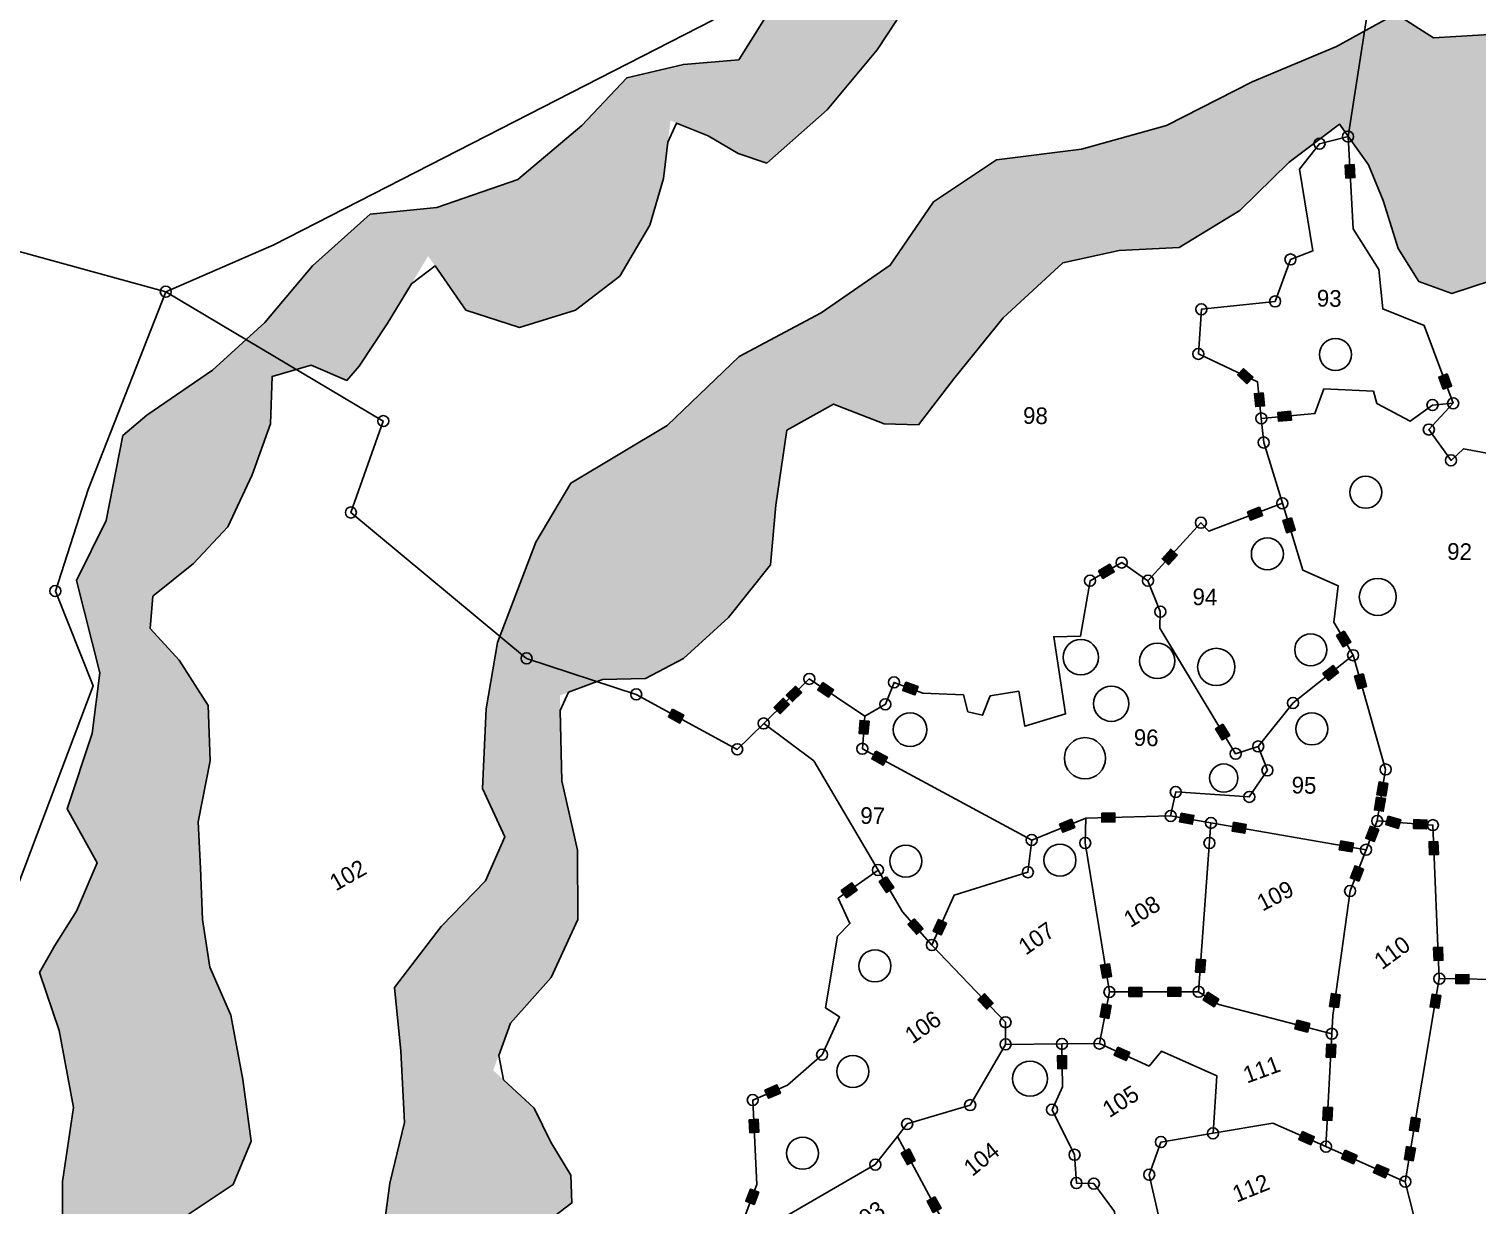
# Model space of a CAD drawing. Header units: metres. Extents: x 314237 to 316634, y 1882553 to 1885939.
# Drawn here: x 314884 to 315522, y 1884666 to 1885185 of the extents above; entities that cross this region are included whole.
import ezdxf

# ---------------------------------------------------------------- set-up
doc = ezdxf.new("R2010")
doc.units = ezdxf.units.M
doc.header["$MEASUREMENT"] = 0
for name, color, linetype in [('POLY_HATCH', 12, 'Continuous'), ('POLY_PARCEL', 6, 'Continuous'), ('SYM_STONE', 1, 'Continuous'), ('SYM_WELL', 1, 'Continuous'), ('TEXT_PARCEL', 7, 'Continuous')]:
    doc.layers.add(name, color=color, linetype=linetype)
doc.styles.add('TEXT_MAP', font='KRDEV050.TTF')
pattern_1 = [(358.80801, (313974.7904, 1882491.1196), (6.61565, 6.345956), [6.482206, -6.482206]), (88.80801, (313981.271, 1882490.985), (-6.345956, 6.61565), [6.482206, -6.482206])]

# ---------------------------------------------------------------- blocks, each defined once
blk = doc.blocks.new('PAKKAWELL')
blk.add_circle((0, 0), 1.81)
blk = doc.blocks.new('STONE')
blk.add_circle((0, 0), 0.851)
blk = doc.blocks.new('STONESQUAREFILLED')
blk.add_hatch(color=256).paths.add_polyline_path([(0.7, -0.48), (0.7, 0.48), (-0.7, 0.48), (-0.7, -0.48)])
blk.add_lwpolyline([(-0.7, 0.48), (0.7, 0.48), (0.7, -0.48), (-0.7, -0.48)], close=True)

msp = doc.modelspace()

# ---------------------------------------------------------------- hatches: boundary and pattern name
at = {"layer": 'POLY_HATCH'}
h = msp.add_hatch(dxfattribs=at)
h.set_pattern_fill('ZIGZAG', color=256, scale=2.04164, angle=-1.19199, style=0)
h.set_pattern_definition(pattern_1)
h.paths.add_polyline_path([(315238.37, 1885019.19), (315260.63, 1885010.39), (315275.76, 1885010.07), (315291.34, 1885030.28), (315313.04, 1885057.19), (315339.38, 1885081.39), (315364.29, 1885086.87), (315390.67, 1885088.14), (315417.37, 1885104.52), (315439.16, 1885125.83), (315461.43, 1885142.56), (315474.11, 1885124.58), (315480.61, 1885108.94), (315487.22, 1885087.7), (315496.31, 1885073.14), (315510.81, 1885067.92), (315536.83, 1885076.5), (315562.86, 1885086.12), (315573.82, 1885111.13), (315596.07, 1885143.63), (315618.95, 1885164.52), (315650.9, 1885170.11), (315701.52, 1885194.59), (315728.99, 1885185.68), (315759.42, 1885201.36), (315774.15, 1885219.27), (315767.15, 1885234.01), (315711.21, 1885226.38), (315699.08, 1885248.45), (315703.33, 1885265.05), (315695.74, 1885288.92), (315680.35, 1885314.51), (315666.61, 1885343.72), (315645.06, 1885374.13), (315622.4, 1885401.43), (315596.48, 1885422.56), (315575.88, 1885431.52), (315542.83, 1885416.63), (315524.38, 1885439.89), (315528.47, 1885460.64), (315530.57, 1885486.65), (315508.78, 1885509.58), (315478.99, 1885519.84), (315444.3, 1885520.82), (315421.99, 1885539.78), (315398.45, 1885549.91), (315369.03, 1885553.39), (315337.59, 1885559.51), (315308.81, 1885565.26), (315288.06, 1885596.43), (315273.92, 1885619.13), (315235.4, 1885640.32), (315187.83, 1885648.87), (315135.94, 1885651.25), (315101.18, 1885641.83), (315082.01, 1885623.47), (315062.24, 1885601.47), (315052.59, 1885576.92), (315043, 1885554.98), (315047.21, 1885544.21), (315056.98, 1885549.48), (315070.16, 1885568.22), (315091.68, 1885586.79), (315118.24, 1885596.4), (315152.06, 1885603.77), (315187.22, 1885600.7), (315213.38, 1885591.03), (315231.52, 1885572.68), (315244.07, 1885561.22), (315266.09, 1885553.2), (315285.92, 1885540.54), (315301.53, 1885525.89), (315310.56, 1885520.75), (315338.84, 1885521.55), (315369.09, 1885511.98), (315387.32, 1885497.27), (315400.78, 1885479.53), (315412.76, 1885466), (315432.91, 1885468.44), (315455.52, 1885464.06), (315476.38, 1885450.86), (315492.45, 1885433.07), (315500.6, 1885410.76), (315510.58, 1885401.43), (315547.57, 1885411.23), (315568.66, 1885395.79), (315584.69, 1885375.92), (315604.48, 1885361.18), (315622.61, 1885342.3), (315630.13, 1885314.79), (315631.97, 1885290.52), (315659.39, 1885262.99), (315664.65, 1885243.21), (315653.28, 1885235.89), (315634.06, 1885227.69), (315607.53, 1885219.64), (315573.61, 1885207.06), (315556.91, 1885194.64), (315532.38, 1885182.39), (315502.86, 1885180.66), (315486.12, 1885191.17), (315459.98, 1885176.86), (315422.86, 1885161.22), (315385.14, 1885141.94), (315347.61, 1885131.52), (315310.19, 1885126.83), (315282.41, 1885108.39), (315263.3, 1885080.39), (315232.85, 1885059.39), (315196.7, 1885040.09), (315165.01, 1885009.74), (315122.47, 1884984.31), (315107.05, 1884958.32), (315090.21, 1884914.12), (315085.16, 1884884.78), (315083.65, 1884849.64), (315093.38, 1884828.33), (315084.89, 1884808.97), (315065.42, 1884788.79), (315044.77, 1884761.87), (315047.58, 1884733.93), (315049.27, 1884702.37), (315042.71, 1884675.67), (315038.07, 1884640.6), (315037.07, 1884604.92), (315046.18, 1884578.94), (315047.56, 1884539.03), (315056.24, 1884528.89), (315071.38, 1884538.66), (315090.66, 1884541), (315098.97, 1884551.51), (315097.47, 1884567.44), (315092.46, 1884589.69), (315078.54, 1884632.65), (315085.56, 1884646.89), (315107.92, 1884655.54), (315123.03, 1884666.95), (315122.5, 1884679.21), (315113.67, 1884693.72), (315106.41, 1884708.72), (315088.3, 1884725.44), (315095.97, 1884746.2), (315113.88, 1884766.41), (315125.63, 1884791.95), (315125.48, 1884822.44), (315118.55, 1884853.07), (315117.75, 1884890.69), (315136.44, 1884897.77), (315155.5, 1884898.15), (315172.13, 1884906.93), (315192.07, 1884925.01), (315210.57, 1884948.33), (315212.94, 1884974.6), (315217.78, 1885007.63)])
h = msp.add_hatch(dxfattribs=at)
h.set_pattern_fill('ZIGZAG', color=256, scale=2.04164, angle=-1.19199, style=0)
h.set_pattern_definition(pattern_1)
h.paths.add_polyline_path([(315843.21, 1884028.49), (315873.49, 1883999.79), (315887.04, 1883970.89), (315899.28, 1883954.16), (315907.6, 1883937.52), (315923.95, 1883930.19), (315943.34, 1883934.54), (315978.92, 1883937.43), (316009.97, 1883937.62), (316033.8, 1883940.2), (316062.6, 1883952.1), (316063.12, 1883964.44), (316048.5, 1883974.52), (316028.71, 1883978), (315994.19, 1883972.29), (315962.47, 1883966.53), (315927.05, 1883959.69), (315913.23, 1883979.56), (315895.05, 1884006.47), (315871.96, 1884039.06), (315842.06, 1884067.33), (315805.31, 1884089.04), (315762.65, 1884095.79), (315719.64, 1884085.24), (315676.02, 1884072.46), (315650.05, 1884047.59), (315636.88, 1884019.66), (315633.22, 1883991.53), (315600.94, 1883985.78), (315563.62, 1883980.14), (315532.43, 1883973.25), (315503.98, 1883963.51), (315482.14, 1883949.16), (315464.23, 1883962.1), (315445.34, 1883981.76), (315429.91, 1884006.37), (315412.18, 1884028.25), (315390.46, 1884046.29), (315368.66, 1884060.43), (315347.89, 1884070.07), (315335.71, 1884089.59), (315320.81, 1884113.08), (315299.61, 1884129.44), (315276.59, 1884138.57), (315255.6, 1884138.17), (315247.28, 1884154.82), (315232.18, 1884168.26), (315213.82, 1884186.79), (315190.24, 1884195.94), (315167.77, 1884205.06), (315149.06, 1884206.29), (315137.41, 1884224.68), (315116.3, 1884244.95), (315076.37, 1884263.03), (315069.33, 1884286.42), (315061.13, 1884309.21), (315044.98, 1884326.02), (315015.96, 1884356.22), (315006.79, 1884385.73), (314995.46, 1884419.2), (314967.75, 1884463.09), (314950.68, 1884467.86), (314949.67, 1884489.93), (314983.22, 1884503.22), (314989.34, 1884515.1), (314983.89, 1884535.6), (314973.9, 1884552.84), (314969.57, 1884573.32), (314971.92, 1884591.98), (314972.23, 1884620.18), (314968.54, 1884644.55), (314938.82, 1884651.87), (314973.65, 1884675.16), (314981.6, 1884694.26), (314977.97, 1884721.42), (314972.69, 1884749.73), (314963.34, 1884770.87), (314960.14, 1884791.88), (314959.21, 1884814.52), (314958.24, 1884834.92), (314963.55, 1884861.9), (314962.66, 1884886.21), (314949.93, 1884906.3), (314937.08, 1884920.25), (314938.21, 1884934.47), (314956.13, 1884948.9), (314971.29, 1884965.06), (314982.12, 1884988.01), (314990.14, 1885010.46), (314990.85, 1885031.39), (315008.02, 1885036.34), (315023.82, 1885029.59), (315029.27, 1885035.9), (315041.63, 1885054.53), (315059.62, 1885084.42), (315076.3, 1885060.57), (315099.93, 1885052.97), (315124.56, 1885060.6), (315144.15, 1885075.62), (315157.28, 1885098.05), (315163.44, 1885118.55), (315166.46, 1885144.14), (315183.1, 1885137.38), (315196.31, 1885129.65), (315208.89, 1885125.4), (315235.59, 1885148.94), (315257.5, 1885175.34), (315274.89, 1885201.85), (315290.2, 1885228.74), (315318.24, 1885233.18), (315349.91, 1885228.19), (315393.4, 1885224.34), (315435.16, 1885220.87), (315459.83, 1885213.25), (315471.94, 1885219.76), (315475.86, 1885232.67), (315478.21, 1885253.94), (315478.34, 1885268.67), (315458.56, 1885277.23), (315434.36, 1885282.24), (315399.27, 1885281.23), (315349.36, 1885283.35), (315313.3, 1885284.38), (315289.35, 1885276.22), (315258.98, 1885254.79), (315231.82, 1885226.59), (315213.61, 1885198.21), (315196.54, 1885170.92), (315172.16, 1885168.91), (315147.15, 1885163.01), (315127.41, 1885141.92), (315099.23, 1885118.21), (315063.45, 1885105.83), (315034.02, 1885102.82), (315008.65, 1885080.17), (314987.71, 1885055.19), (314964.62, 1885034.17), (314935.57, 1885014.33), (314925.08, 1885005.24), (314917.65, 1884967.85), (314904.63, 1884941.45), (314914.95, 1884900.6), (314911.6, 1884873.86), (314900.57, 1884840.72), (314913.67, 1884816.86), (314904.55, 1884795.55), (314895.01, 1884780.39), (314888.33, 1884768.52), (314897.03, 1884742.93), (314903.31, 1884709.01), (314898.44, 1884676.44), (314898.59, 1884643.21), (314902.16, 1884613.26), (314892.91, 1884585.25), (314898.61, 1884550.22), (314913.3, 1884516.69), (314917.33, 1884482.26), (314934.78, 1884446.99), (314950.55, 1884411.75), (314963, 1884378.27), (314976.09, 1884348.67), (314996.02, 1884325.08), (315011.96, 1884298.22), (315028.59, 1884277.49), (315031.8, 1884257.04), (315043.53, 1884242.55), (315071.62, 1884234.99), (315093.33, 1884216.39), (315112.88, 1884201.74), (315126.77, 1884183.86), (315141.38, 1884173.22), (315166.26, 1884172.98), (315188.7, 1884162.18), (315212.65, 1884144.09), (315226.49, 1884123.42), (315237.61, 1884106.71), (315255.33, 1884111.65), (315282.83, 1884102.42), (315302.21, 1884079.4), (315313.74, 1884055.43), (315341.18, 1884043.41), (315372.9, 1884022.36), (315396.58, 1883990.87), (315418.03, 1883959.43), (315442.48, 1883938.54), (315466.49, 1883922.68), (315498.19, 1883927.32), (315539.57, 1883940.15), (315579.3, 1883954.12), (315614.47, 1883964.28), (315640.02, 1883968.49), (315656.75, 1883979.59), (315663.08, 1884001.52), (315666.02, 1884021.85), (315692.4, 1884039.45), (315720.74, 1884044.16), (315744.25, 1884057.92), (315767.69, 1884068.88), (315800.86, 1884063.44), (315824.9, 1884049.26)])

# ---------------------------------------------------------------- linework, layer by layer
for points in [[(315274.89, 1885201.85), (315257.5, 1885175.34), (315235.59, 1885148.94), (315208.89, 1885125.4), (315196.31, 1885129.65), (315183.1, 1885137.38), (315169.16, 1885143.04), (315165.34, 1885134.63), (315163.44, 1885118.55), (315157.28, 1885098.05), (315144.15, 1885075.62), (315124.56, 1885060.6), (315099.93, 1885052.97), (315076.3, 1885060.57), (315062.65, 1885080.09), (315052.24, 1885072.16), (315041.63, 1885054.53), (315029.27, 1885035.9), (315023.82, 1885029.59), (315008.02, 1885036.34), (314990.85, 1885031.39), (314990.14, 1885010.46), (314982.12, 1884988.01), (314971.29, 1884965.06), (314956.13, 1884948.9), (314938.21, 1884934.47), (314937.08, 1884920.25), (314949.93, 1884906.3), (314962.66, 1884886.21), (314963.55, 1884861.9), (314958.24, 1884834.92), (314959.21, 1884814.52), (314960.14, 1884791.88), (314963.34, 1884770.87), (314972.69, 1884749.73), (314977.97, 1884721.42), (314981.6, 1884694.26), (314973.65, 1884675.16), (314938.82, 1884651.87)], [(314898.59, 1884643.21), (314898.44, 1884676.44), (314903.31, 1884709.01), (314897.03, 1884742.93), (314888.33, 1884768.52), (314895.01, 1884780.39), (314904.55, 1884795.55), (314913.67, 1884816.86), (314900.57, 1884840.72), (314911.6, 1884873.86), (314914.95, 1884900.6), (314904.63, 1884941.45), (314917.65, 1884967.85), (314925.08, 1885005.24), (314935.57, 1885014.33), (314964.62, 1885034.17), (314987.71, 1885055.19), (315008.65, 1885080.17), (315034.02, 1885102.82), (315063.45, 1885105.83), (315099.23, 1885118.21), (315127.41, 1885141.92), (315147.15, 1885163.01), (315172.16, 1885168.91), (315196.54, 1885170.92), (315213.61, 1885198.21)], [(315532.38, 1885182.39), (315502.86, 1885180.66), (315486.12, 1885191.17), (315459.98, 1885176.86), (315422.86, 1885161.22), (315385.14, 1885141.94), (315347.61, 1885131.52), (315310.19, 1885126.83), (315282.41, 1885108.39), (315263.3, 1885080.39), (315232.85, 1885059.39), (315196.7, 1885040.09), (315165.01, 1885009.74), (315122.47, 1884984.31), (315107.05, 1884958.32), (315090.21, 1884914.12), (315085.16, 1884884.78), (315083.65, 1884849.64), (315093.38, 1884828.33), (315084.89, 1884808.97), (315065.42, 1884788.79), (315044.77, 1884761.87), (315047.58, 1884733.93), (315049.27, 1884702.37), (315042.71, 1884675.67), (315038.07, 1884640.6)], [(315107.92, 1884655.54), (315123.03, 1884666.95), (315122.5, 1884679.21), (315113.67, 1884693.72), (315106.41, 1884708.72), (315092.84, 1884721.25), (315090.72, 1884731.98), (315095.97, 1884746.2), (315113.88, 1884766.41), (315125.63, 1884791.95), (315125.48, 1884822.44), (315118.55, 1884853.07), (315117.89, 1884884.08), (315121.45, 1884892.09), (315136.44, 1884897.77), (315155.5, 1884898.15), (315172.13, 1884906.93), (315192.07, 1884925.01), (315210.57, 1884948.33), (315212.94, 1884974.6), (315217.78, 1885007.63), (315238.37, 1885019.19), (315260.63, 1885010.39), (315275.76, 1885010.07), (315291.34, 1885030.28), (315313.04, 1885057.19), (315339.38, 1885081.39), (315364.29, 1885086.87), (315390.67, 1885088.14), (315417.37, 1885104.52), (315439.16, 1885125.83), (315461.43, 1885142.56), (315474.11, 1885124.58), (315480.61, 1885108.94), (315487.22, 1885087.7), (315496.31, 1885073.14), (315510.81, 1885067.92), (315536.83, 1885076.5)]]:
    msp.add_lwpolyline(points, dxfattribs=at)
at = {"layer": 'POLY_PARCEL'}
for points in [[(314943.98, 1885068.69), (314991.57, 1885089.33), (315185.16, 1885188.37), (315286.29, 1885307.33), (315487.6, 1885305.37)], [(315487.6, 1885305.37), (315488.86, 1885289.56), (315465.14, 1885137.11)], [(315426.9, 1885012.84), (315425.28, 1885028.93), (315399.15, 1885041.28), (315400.47, 1885060.94), (315432.99, 1885064.4), (315439.75, 1885082.93), (315449.63, 1885086.66), (315443.71, 1885122.72), (315452.54, 1885133.94), (315465.14, 1885137.11)], [(315465.14, 1885137.11), (315467.44, 1885096.41), (315478.73, 1885078.56), (315480.45, 1885061.15), (315498.69, 1885053.87), (315511.47, 1885019.52)], [(314943.98, 1885068.69), (314831.66, 1885099.56)], [(314801.27, 1884610.33), (314856.51, 1884748.6), (314911.96, 1884894.89), (314895.3, 1884936.72), (314909.76, 1884981.5), (314943.98, 1885068.69)], [(315207.55, 1884878.35), (315195.88, 1884866.94), (315151.34, 1884891.17), (315103.01, 1884907.06), (315025.56, 1884971.36), (315039.87, 1885011.66), (314943.98, 1885068.69)], [(315426.9, 1885012.84), (315450.54, 1885014.99), (315454.49, 1885025.85), (315476.28, 1885024.85), (315477.81, 1885019.45), (315492.44, 1885011.6), (315502.35, 1885018.73), (315511.47, 1885019.52)], [(315511.47, 1885019.52), (315500.74, 1885007.94), (315510.53, 1884994.36), (315516.05, 1884999.48), (315559.67, 1884991.42)], [(315436.16, 1884975.43), (315427.96, 1885002.23), (315426.9, 1885012.84)], [(315436.16, 1884975.43), (315403.69, 1884963.06), (315400.26, 1884966.85), (315376.93, 1884941.29)], [(315467.36, 1884908.44), (315458.87, 1884923.05), (315460.82, 1884938.96), (315445.19, 1884945.95), (315436.16, 1884975.43)], [(315376.93, 1884941.29), (315365.37, 1884949.3), (315351.4, 1884941.28), (315347.16, 1884916.86), (315335.43, 1884916.56), (315340.64, 1884882.53), (315322.66, 1884877.11), (315320.03, 1884892.59), (315307.38, 1884890.55), (315304.03, 1884881.98), (315297.59, 1884883.54), (315295.66, 1884890.91), (315277.71, 1884891.72), (315264.99, 1884896.47), (315261.17, 1884886.81), (315252.18, 1884881.64)], [(315376.93, 1884941.29), (315382.37, 1884927.65), (315382.22, 1884920.31), (315415.56, 1884864.98), (315425.52, 1884868.21)], [(315425.52, 1884868.21), (315440.87, 1884887.41), (315467.36, 1884908.44)], [(315477.97, 1884835.35), (315481.68, 1884858.08), (315467.36, 1884908.44)], [(315252.18, 1884881.64), (315227.65, 1884898.01), (315207.55, 1884878.35)], [(315252.18, 1884881.64), (315251.03, 1884867.19), (315325.67, 1884826.97)], [(315257.95, 1884813.72), (315229.71, 1884861.85), (315207.55, 1884878.35)], [(315386.93, 1884837.59), (315389.18, 1884848.15), (315421.61, 1884845.97), (315429.6, 1884857.7), (315425.52, 1884868.21)], [(315349.5, 1884836.58), (315325.67, 1884826.97)], [(315349.5, 1884836.58), (315349.27, 1884825.66), (315359.94, 1884759.98)], [(315386.93, 1884837.59), (315349.5, 1884836.58)], [(315404.68, 1884834.51), (315386.93, 1884837.59)], [(315399.24, 1884760.06), (315404.68, 1884834.51)], [(315473.05, 1884822.65), (315404.68, 1884834.51)], [(315473.05, 1884822.65), (315477.97, 1884835.35)], [(315505.34, 1884765.84), (315502.5, 1884833.52), (315477.97, 1884835.35)], [(315325.67, 1884826.97), (315324, 1884812.79), (315291.48, 1884802.61), (315281.68, 1884780.65)], [(315457.98, 1884741.54), (315458.41, 1884749.67), (315466.03, 1884804.52), (315473.05, 1884822.65)], [(315196.34, 1884653.24), (315204.54, 1884675.13), (315202.72, 1884712.31), (315218.01, 1884718.87), (315233.29, 1884732.31), (315240.99, 1884748.96), (315234.79, 1884752.91), (315240.04, 1884784.6), (315245.52, 1884790.14), (315240.39, 1884801.4), (315257.95, 1884813.72)], [(315281.68, 1884780.65), (315268.69, 1884795.33), (315257.95, 1884813.72)], [(315281.68, 1884780.65), (315314.13, 1884746.64), (315314.16, 1884736.85)], [(315490.35, 1884676.32), (315505.34, 1884765.84)], [(315538.59, 1884765.25), (315505.34, 1884765.84)], [(315359.94, 1884759.98), (315355.54, 1884737.22)], [(315359.94, 1884759.98), (315399.24, 1884760.06)], [(315399.24, 1884760.06), (315408.18, 1884754.41), (315457.98, 1884741.54)], [(315455.37, 1884691.77), (315457.98, 1884741.54)], [(315314.16, 1884736.85), (315298.55, 1884710.08), (315270.79, 1884701.78), (315266.47, 1884696.27)], [(315339, 1884737.07), (315314.16, 1884736.85)], [(315339, 1884737.07), (315339.22, 1884718.09), (315334.63, 1884708.05), (315344.57, 1884688.18), (315345.4, 1884675.75), (315353.06, 1884675.49), (315362.15, 1884663.18), (315364.65, 1884634.94)], [(315355.54, 1884737.22), (315339, 1884737.07)], [(315355.54, 1884737.22), (315377.43, 1884727.3), (315382.94, 1884733.94), (315407.28, 1884723.01), (315405.62, 1884697.68)], [(315405.62, 1884697.68), (315431.99, 1884702.1), (315455.37, 1884691.77)], [(315266.47, 1884696.27), (315256.74, 1884683.86), (315216.12, 1884660.35), (315196.34, 1884653.24)], [(315270.58, 1884642.88), (315267.72, 1884647.49), (315286.65, 1884658.71), (315266.47, 1884696.27)], [(315387.71, 1884634.46), (315377.47, 1884679.41), (315382.62, 1884693.82), (315405.62, 1884697.68)], [(315455.37, 1884691.77), (315490.35, 1884676.32)], [(315490.35, 1884676.32), (315498.15, 1884645.77)]]:
    msp.add_lwpolyline(points, dxfattribs=at)

# ---------------------------------------------------------------- block references
at = {"layer": 'SYM_STONE', "ltscale": 10}
for name, p, xscale, yscale, zscale, rotation in [('STONE', (315452.54, 1885133.94), 2.858295587596969, 2.858295587596969, 2.858295587596969, 358.8080119236983), ('STONE', (315465.14, 1885137.11), 2.858295587596969, 2.858295587596969, 2.858295587596969, 358.8080119236983), ('STONESQUAREFILLED', (315466.01, 1885121.78), 4.083279410852812, 4.083279410852812, 4.083279410852812, 273.2349069951839), ('STONE', (315439.75, 1885082.93), 2.858295587596969, 2.858295587596969, 2.858295587596969, 358.8080119236983), ('STONE', (314943.98, 1885068.69), 2.858295587596969, 2.858295587596969, 2.858295587596969, 358.8080119236983), ('STONE', (315432.99, 1885064.4), 2.858295587596969, 2.858295587596969, 2.858295587596969, 358.8080119236983), ('STONE', (315400.47, 1885060.94), 2.858295587596969, 2.858295587596969, 2.858295587596969, 358.8080119236983), ('STONE', (315399.15, 1885041.28), 2.858295587596969, 2.858295587596969, 2.858295587596969, 358.8080119236983), ('STONESQUAREFILLED', (315419.83, 1885031.51), 4.083279410852812, 4.083279410852812, 4.083279410852812, 316.9670466381797), ('STONESQUAREFILLED', (315507.91, 1885029.1), 4.083279410852813, 4.083279410852813, 4.083279410852813, 290.4001352732669), ('STONESQUAREFILLED', (315426.07, 1885021.1), 4.083279410852812, 4.083279410852812, 4.083279410852812, 275.7304357156314), ('STONE', (315502.35, 1885018.73), 2.858295587596969, 2.858295587596969, 2.858295587596969, 358.8080119236983), ('STONE', (315511.47, 1885019.52), 2.858295587596969, 2.858295587596969, 2.858295587596969, 358.8080119236983), ('STONE', (315426.9, 1885012.84), 2.858295587596969, 2.858295587596969, 2.858295587596969, 358.8080119236983), ('STONESQUAREFILLED', (315437.16, 1885013.77), 4.083279410852813, 4.083279410852813, 4.083279410852813, 5.199964535691116), ('STONE', (315039.87, 1885011.66), 2.858295587596969, 2.858295587596969, 2.858295587596969, 358.8080119236983), ('STONE', (315500.74, 1885007.94), 2.858295587596969, 2.858295587596969, 2.858295587596969, 358.8080119236983), ('STONE', (315427.96, 1885002.23), 2.858295587596969, 2.858295587596969, 2.858295587596969, 358.8080119236983), ('STONE', (315510.53, 1884994.36), 2.858295587596969, 2.858295587596969, 2.858295587596969, 358.8080119236983), ('STONE', (315436.16, 1884975.43), 2.858295587596969, 2.858295587596969, 2.858295587596969, 358.8080119236983), ('STONE', (315025.56, 1884971.36), 2.858295587596969, 2.858295587596969, 2.858295587596969, 358.8080119236983), ('STONESQUAREFILLED', (315424.11, 1884970.84), 4.083279410852812, 4.083279410852812, 4.083279410852812, 20.86112709098292), ('STONE', (315400.26, 1884966.85), 2.858295587596969, 2.858295587596969, 2.858295587596969, 358.8080119236983), ('STONESQUAREFILLED', (315439.13, 1884965.74), 4.083279410852813, 4.083279410852813, 4.083279410852813, 287.0222017288766), ('STONE', (315365.37, 1884949.3), 2.858295587596969, 2.858295587596969, 2.858295587596969, 358.8080119236983), ('STONESQUAREFILLED', (315386.5, 1884951.77), 4.083279410852813, 4.083279410852813, 4.083279410852813, 227.6097107883663), ('STONESQUAREFILLED', (315358.59, 1884945.41), 4.083279410852813, 4.083279410852813, 4.083279410852813, 29.86388749678603), ('STONE', (315351.4, 1884941.28), 2.858295587596969, 2.858295587596969, 2.858295587596969, 358.8080119236983), ('STONE', (315376.93, 1884941.29), 2.858295587596969, 2.858295587596969, 2.858295587596969, 358.8080119236983), ('STONE', (315103.01, 1884907.06), 2.858295587596969, 2.858295587596969, 2.858295587596969, 358.8080119236983), ('STONE', (315227.65, 1884898.01), 2.858295587596969, 2.858295587596969, 2.858295587596969, 358.8080119236983), ('STONE', (315151.34, 1884891.17), 2.858295587596969, 2.858295587596969, 2.858295587596969, 358.8080119236983), ('STONESQUAREFILLED', (315220.88, 1884891.39), 4.083279410852812, 4.083279410852812, 4.083279410852812, 224.3600187259024), ('STONESQUAREFILLED', (315234.86, 1884893.2), 4.083279410852812, 4.083279410852812, 4.083279410852812, 326.2814650182374), ('STONE', (315264.99, 1884896.47), 2.858295587596969, 2.858295587596969, 2.858295587596969, 358.8080119236983), ('STONESQUAREFILLED', (315272.2, 1884893.77), 4.083279410852813, 4.083279410852813, 4.083279410852813, 339.5254040943809), ('STONESQUAREFILLED', (315215.43, 1884886.06), 4.083279410852812, 4.083279410852812, 4.083279410852812, 224.3600187259045), ('STONE', (315261.17, 1884886.81), 2.858295587596969, 2.858295587596969, 2.858295587596969, 358.8080119236983), ('STONESQUAREFILLED', (315168.96, 1884881.59), 4.083279410852813, 4.083279410852813, 4.083279410852813, 331.4509403892313), ('STONE', (315207.55, 1884878.35), 2.858295587596969, 2.858295587596969, 2.858295587596969, 358.8080119236983), ('STONESQUAREFILLED', (315251.79, 1884876.69), 4.083279410852813, 4.083279410852813, 4.083279410852813, 265.4264234870927), ('STONE', (315195.88, 1884866.94), 2.858295587596969, 2.858295587596969, 2.858295587596969, 358.8080119236983), ('STONE', (315251.03, 1884867.19), 2.858295587596969, 2.858295587596969, 2.858295587596969, 358.8080119236983), ('STONESQUAREFILLED', (315258.63, 1884863.09), 4.083279410852813, 4.083279410852813, 4.083279410852813, 331.6798914049255)]:
    msp.add_blockref(name, p, dxfattribs=dict(at, xscale=xscale, yscale=yscale, zscale=zscale, rotation=rotation))
at = {"layer": 'SYM_STONE'}
for name, p, xscale, yscale, zscale, rotation in [('STONE', (314895.3, 1884936.72), 2.858295587596969, 2.858295587596969, 2.858295587596969, 358.8080119236983), ('STONE', (315382.37, 1884927.65), 2.858295587596969, 2.858295587596969, 2.858295587596969, 358.8080119236983), ('STONESQUAREFILLED', (315463.18, 1884915.63), 4.083279410852813, 4.083279410852813, 4.083279410852813, 300.1656352123117), ('STONE', (315467.36, 1884908.44), 2.858295587596969, 2.858295587596969, 2.858295587596969, 358.8080119236983), ('STONESQUAREFILLED', (315457.51, 1884900.62), 4.083279410852812, 4.083279410852812, 4.083279410852812, 38.44926584610752), ('STONESQUAREFILLED', (315470.64, 1884896.92), 4.083279410852813, 4.083279410852813, 4.083279410852813, 285.8720516105901), ('STONE', (315440.87, 1884887.41), 2.858295587596969, 2.858295587596969, 2.858295587596969, 358.8080119236983), ('STONESQUAREFILLED', (315409.8, 1884874.54), 4.083279410852812, 4.083279410852812, 4.083279410852812, 301.0716070827353), ('STONE', (315425.52, 1884868.21), 2.858295587596969, 2.858295587596969, 2.858295587596969, 358.8080119236983), ('STONE', (315415.56, 1884864.98), 2.858295587596969, 2.858295587596969, 2.858295587596969, 358.8080119236983), ('STONE', (315429.6, 1884857.7), 2.858295587596969, 2.858295587596969, 2.858295587596969, 358.8080119236983), ('STONE', (315481.68, 1884858.08), 2.858295587596969, 2.858295587596969, 2.858295587596969, 358.8080119236983), ('STONE', (315389.18, 1884848.15), 2.858295587596969, 2.858295587596969, 2.858295587596969, 358.8080119236983), ('STONESQUAREFILLED', (315480.27, 1884849.43), 4.083279410852813, 4.083279410852813, 4.083279410852813, 260.7358555385217), ('STONE', (315421.61, 1884845.97), 2.858295587596969, 2.858295587596969, 2.858295587596969, 358.8080119236983), ('STONESQUAREFILLED', (315479.18, 1884842.75), 4.083279410852812, 4.083279410852812, 4.083279410852812, 260.7358555385219), ('STONESQUAREFILLED', (315341.25, 1884833.25), 4.083279410852813, 4.083279410852813, 4.083279410852813, 21.96412662471221), ('STONESQUAREFILLED', (315359.45, 1884836.85), 4.083279410852812, 4.083279410852812, 4.083279410852812, 1.544326054876954), ('STONE', (315386.93, 1884837.59), 2.858295587596969, 2.858295587596969, 2.858295587596969, 358.8080119236983), ('STONESQUAREFILLED', (315394, 1884836.36), 4.083279410852812, 4.083279410852812, 4.083279410852812, 350.1585820746946), ('STONE', (315404.68, 1884834.51), 2.858295587596969, 2.858295587596969, 2.858295587596969, 358.8080119236983), ('STONE', (315477.97, 1884835.35), 2.858295587596969, 2.858295587596969, 2.858295587596969, 358.8080119236983), ('STONESQUAREFILLED', (315485.03, 1884834.82), 4.083279410852812, 4.083279410852812, 4.083279410852812, 343.119081160697), ('STONESQUAREFILLED', (315496.95, 1884833.94), 4.083279410852812, 4.083279410852812, 4.083279410852812, 357.609410079712), ('STONE', (315502.5, 1884833.52), 2.858295587596969, 2.858295587596969, 2.858295587596969, 358.8080119236983), ('STONE', (315325.67, 1884826.97), 2.858295587596969, 2.858295587596969, 2.858295587596969, 358.8080119236983), ('STONESQUAREFILLED', (315417.13, 1884832.35), 4.083279410852812, 4.083279410852812, 4.083279410852812, 350.1585820746959), ('STONESQUAREFILLED', (315475.78, 1884829.68), 4.083279410852813, 4.083279410852813, 4.083279410852813, 248.8294861981388), ('STONE', (315349.27, 1884825.66), 2.858295587596969, 2.858295587596969, 2.858295587596969, 358.8080119236983), ('STONE', (315404.03, 1884825.63), 2.858295587596969, 2.858295587596969, 2.858295587596969, 358.8080119236983), ('STONESQUAREFILLED', (315464.36, 1884824.15), 4.083279410852812, 4.083279410852812, 4.083279410852812, 350.1585820746967), ('STONE', (315473.05, 1884822.65), 2.858295587596969, 2.858295587596969, 2.858295587596969, 358.8080119236983), ('STONESQUAREFILLED', (315502.93, 1884823.4), 4.083279410852813, 4.083279410852813, 4.083279410852813, 272.400825350474), ('STONE', (315257.95, 1884813.72), 2.858295587596969, 2.858295587596969, 2.858295587596969, 358.8080119236983), ('STONESQUAREFILLED', (315261.69, 1884807.32), 4.083279410852813, 4.083279410852813, 4.083279410852813, 303.5761755131601), ('STONE', (315324, 1884812.79), 2.858295587596969, 2.858295587596969, 2.858295587596969, 358.8080119236983), ('STONESQUAREFILLED', (315469.02, 1884812.22), 4.083279410852813, 4.083279410852813, 4.083279410852813, 248.8294861981391), ('STONESQUAREFILLED', (315245.22, 1884804.79), 4.083279410852813, 4.083279410852813, 4.083279410852813, 35.06105311971518), ('STONE', (315466.03, 1884804.52), 2.858295587596969, 2.858295587596969, 2.858295587596969, 358.8080119236983), ('STONESQUAREFILLED', (315274.44, 1884788.84), 4.083279410852813, 4.083279410852813, 4.083279410852813, 311.4986103622037), ('STONESQUAREFILLED', (315285.21, 1884788.56), 4.083279410852812, 4.083279410852812, 4.083279410852812, 245.9584765950188), ('STONE', (315281.68, 1884780.65), 2.858295587596969, 2.858295587596969, 2.858295587596969, 358.8080119236983), ('STONESQUAREFILLED', (315504.88, 1884776.76), 4.083279410852813, 4.083279410852813, 4.083279410852813, 272.4008253504732), ('STONESQUAREFILLED', (315358.44, 1884769.23), 4.083279410852812, 4.083279410852812, 4.083279410852812, 279.2289825035195), ('STONESQUAREFILLED', (315400.08, 1884771.48), 4.083279410852813, 4.083279410852813, 4.083279410852813, 265.8254042626959), ('STONE', (315505.34, 1884765.84), 2.858295587596969, 2.858295587596969, 2.858295587596969, 358.8080119236983), ('STONESQUAREFILLED', (315515.49, 1884765.66), 4.083279410852812, 4.083279410852812, 4.083279410852812, 358.9818710397162), ('STONESQUAREFILLED', (315305.37, 1884755.82), 4.083279410852813, 4.083279410852813, 4.083279410852813, 313.6503728581093), ('STONE', (315359.94, 1884759.98), 2.858295587596969, 2.858295587596969, 2.858295587596969, 358.8080119236983), ('STONESQUAREFILLED', (315371.37, 1884760), 4.083279410852813, 4.083279410852813, 4.083279410852813, 0.1111373799952562), ('STONESQUAREFILLED', (315388.5, 1884760.04), 4.083279410852813, 4.083279410852813, 4.083279410852813, 0.111137379994524), ('STONE', (315399.24, 1884760.06), 2.858295587596969, 2.858295587596969, 2.858295587596969, 358.8080119236983), ('STONESQUAREFILLED', (315404.67, 1884756.63), 4.083279410852812, 4.083279410852812, 4.083279410852812, 327.7009504916177), ('STONESQUAREFILLED', (315459.32, 1884756.2), 4.083279410852813, 4.083279410852813, 4.083279410852813, 262.0866689465281), ('STONESQUAREFILLED', (315358.3, 1884751.51), 4.083279410852812, 4.083279410852812, 4.083279410852812, 259.0431896057791), ('STONESQUAREFILLED', (315503.68, 1884755.91), 4.083279410852812, 4.083279410852812, 4.083279410852812, 260.4937014515827), ('STONE', (315314.13, 1884746.64), 2.858295587596969, 2.858295587596969, 2.858295587596969, 358.8080119236983), ('STONESQUAREFILLED', (315444.96, 1884744.9), 4.083279410852812, 4.083279410852812, 4.083279410852812, 345.5117469700127), ('STONE', (315457.98, 1884741.54), 2.858295587596969, 2.858295587596969, 2.858295587596969, 358.8080119236983), ('STONE', (315233.29, 1884732.31), 2.858295587596969, 2.858295587596969, 2.858295587596969, 358.8080119236983), ('STONE', (315314.16, 1884736.85), 2.858295587596969, 2.858295587596969, 2.858295587596969, 358.8080119236983), ('STONE', (315339, 1884737.07), 2.858295587596969, 2.858295587596969, 2.858295587596969, 358.8080119236983), ('STONE', (315355.54, 1884737.22), 2.858295587596969, 2.858295587596969, 2.858295587596969, 358.8080119236983), ('STONESQUAREFILLED', (315365.48, 1884732.71), 4.083279410852813, 4.083279410852813, 4.083279410852813, 335.6348159530033), ('STONESQUAREFILLED', (315457.59, 1884734.04), 4.083279410852812, 4.083279410852812, 4.083279410852812, 266.9913926667482), ('STONESQUAREFILLED', (315339.09, 1884729.05), 4.083279410852812, 4.083279410852812, 4.083279410852812, 270.6725752336086), ('STONE', (315202.72, 1884712.31), 2.858295587596969, 2.858295587596969, 2.858295587596969, 358.8080119236983), ('STONESQUAREFILLED', (315211.49, 1884716.07), 4.083279410852813, 4.083279410852813, 4.083279410852813, 23.21667839036456), ('STONE', (315298.55, 1884710.08), 2.858295587596969, 2.858295587596969, 2.858295587596969, 358.8080119236983), ('STONE', (315334.63, 1884708.05), 2.858295587596969, 2.858295587596969, 2.858295587596969, 358.8080119236983), ('STONESQUAREFILLED', (315456.13, 1884706.23), 4.083279410852812, 4.083279410852812, 4.083279410852812, 266.9913926667483), ('STONESQUAREFILLED', (315203.28, 1884700.87), 4.083279410852812, 4.083279410852812, 4.083279410852812, 272.8163820163084), ('STONE', (315270.79, 1884701.78), 2.858295587596969, 2.858295587596969, 2.858295587596969, 358.8080119236983), ('STONESQUAREFILLED', (315494.58, 1884701.57), 4.083279410852812, 4.083279410852812, 4.083279410852812, 260.4937014515803), ('STONE', (315382.62, 1884693.82), 2.858295587596969, 2.858295587596969, 2.858295587596969, 358.8080119236983), ('STONE', (315405.62, 1884697.68), 2.858295587596969, 2.858295587596969, 2.858295587596969, 358.8080119236983), ('STONESQUAREFILLED', (315446.85, 1884695.53), 4.083279410852812, 4.083279410852812, 4.083279410852812, 336.1699945013978), ('STONESQUAREFILLED', (315271.28, 1884687.31), 4.083279410852813, 4.083279410852813, 4.083279410852813, 298.2399714833981), ('STONE', (315344.57, 1884688.18), 2.858295587596969, 2.858295587596969, 2.858295587596969, 358.8080119236983), ('STONE', (315455.37, 1884691.77), 2.858295587596969, 2.858295587596969, 2.858295587596969, 358.8080119236983), ('STONESQUAREFILLED', (315465.7, 1884687.21), 4.083279410852813, 4.083279410852813, 4.083279410852813, 336.1699945013989), ('STONESQUAREFILLED', (315492.42, 1884688.67), 4.083279410852812, 4.083279410852812, 4.083279410852812, 260.4937014515822), ('STONE', (315256.74, 1884683.86), 2.858295587596969, 2.858295587596969, 2.858295587596969, 358.8080119236983), ('STONESQUAREFILLED', (315479.73, 1884681.01), 4.083279410852813, 4.083279410852813, 4.083279410852813, 336.1699945013968), ('STONE', (315345.4, 1884675.75), 2.858295587596969, 2.858295587596969, 2.858295587596969, 358.8080119236983), ('STONE', (315353.06, 1884675.49), 2.858295587596969, 2.858295587596969, 2.858295587596969, 358.8080119236983), ('STONE', (315377.47, 1884679.41), 2.858295587596969, 2.858295587596969, 2.858295587596969, 358.8080119236983), ('STONE', (315490.35, 1884676.32), 2.858295587596969, 2.858295587596969, 2.858295587596969, 358.8080119236983), ('STONESQUAREFILLED', (315202.49, 1884669.66), 4.083279410852813, 4.083279410852813, 4.083279410852813, 249.4608515842519), ('STONESQUAREFILLED', (315282.63, 1884666.19), 4.083279410852813, 4.083279410852813, 4.083279410852813, 298.2399714834005)]:
    msp.add_blockref(name, p, dxfattribs=dict(at, xscale=xscale, yscale=yscale, zscale=zscale, rotation=rotation))
at = {"layer": 'SYM_WELL', "rotation": 358.8080119236983}
for p, xscale, yscale, zscale in [((315459.58, 1885041.02), 3.898220305002374, 3.898220305002374, 3.898220305002374), ((315472.93, 1884980.26), 3.898220305002374, 3.898220305002374, 3.898220305002374), ((315429.55, 1884953.1), 3.898220305002374, 3.898220305002374, 3.898220305002374), ((315478.23, 1884934.14), 4.498637669591594, 4.498637669591594, 4.498637669591594), ((315347.32, 1884907.55), 4.305186757684119, 4.305186757684119, 4.305186757684119), ((315381.05, 1884905.92), 4.305179564428498, 4.305179564428498, 4.305179564428498), ((315448.68, 1884910.84), 3.898220305002374, 3.898220305002374, 3.898220305002374), ((315407.04, 1884903.26), 4.541499620878592, 4.541499620878592, 4.541499620878592), ((315360.74, 1884887.06), 4.305179564426913, 4.305179564426913, 4.305179564426913), ((315272.07, 1884875.59), 4.112009038368637, 4.112009038368637, 4.112009038368637), ((315449.15, 1884875.94), 3.898220305002374, 3.898220305002374, 3.898220305002374), ((315349.16, 1884863.01), 5.024308606027433, 5.024308606027433, 5.024308606027433), ((315410.34, 1884854.25), 3.446053765906842, 3.446053765906842, 3.446053765906842), ((315270.19, 1884817.66), 3.898220305002374, 3.898220305002374, 3.898220305002374), ((315338.13, 1884818.09), 3.898220305002374, 3.898220305002374, 3.898220305002374), ((315256.57, 1884771.45), 3.898220305002374, 3.898220305002374, 3.898220305002374), ((315246.84, 1884724.89), 3.898220305002374, 3.898220305002374, 3.898220305002374), ((315324.92, 1884721.73), 4.280043197915899, 4.280043197915899, 4.280043197915899), ((315224.68, 1884688.86), 3.898220305002374, 3.898220305002374, 3.898220305002374)]:
    msp.add_blockref('PAKKAWELL', p, dxfattribs=dict(at, xscale=xscale, yscale=yscale, zscale=zscale))

# ---------------------------------------------------------------- texts
at = {"layer": 'TEXT_PARCEL', "style": 'TEXT_MAP'}
for s, rotation, p in [('93', 358.80801, (315451.29, 1885062.22)), ('98', 358.80801, (315321.79, 1885010.49)), ('92', 358.80801, (315508.73, 1884950.59)), ('94', 358.80801, (315396.49, 1884930.58)), ('96', 358.80801, (315370.6, 1884868.51)), ('95', 358.80801, (315440.19, 1884847.56)), ('97', 358.80801, (315250.05, 1884834.14)), ('102', 29.73041, (315018.93, 1884804.25)), ('109', 27.57924, (315427.43, 1884795.35)), ('108', 31.50061, (315369.17, 1884788.08)), ('107', 34.60114, (315323.09, 1884775.96)), ('110', 36.33128, (315480.1, 1884769.5)), ('106', 35.01714, (315273.1, 1884736.83)), ('111', 20.07991, (315420.57, 1884719.55)), ('105', 32.45483, (315359.92, 1884704.27)), ('104', 38.91781, (315299.45, 1884678.34)), ('112', 21.97266, (315416.03, 1884667.05)), ('103', 32.45482, (315247.92, 1884653.3))]:
    msp.add_text(s, height=7.35, rotation=rotation, dxfattribs=at).set_placement(p)

doc.saveas('drawing.dxf')
